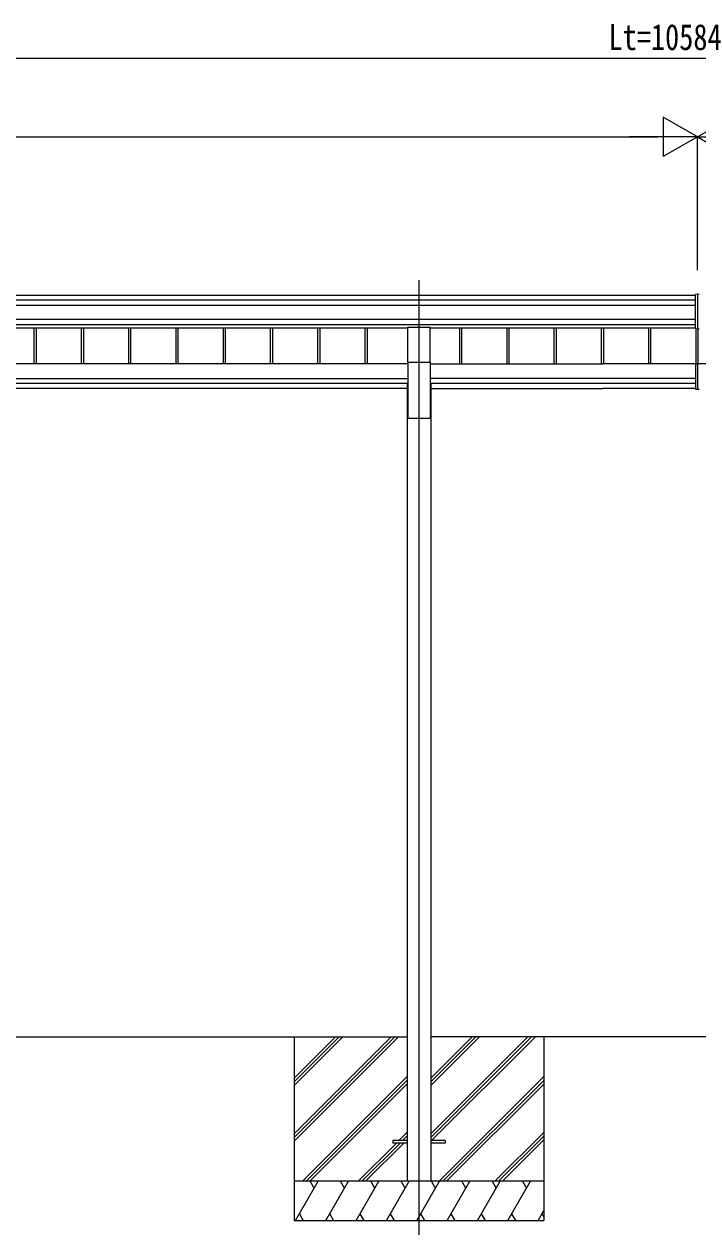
# Model space of a CAD drawing. Units: millimetres, scale not verified. Extents: x -12615 to 12615, y -8910 to 8910.
# Drawn here: x -3276 to -710, y -5851 to -1272 of the extents above; entities that cross this region are included whole.
import ezdxf
from ezdxf.enums import TextEntityAlignment as Align

# ---------------------------------------------------------------- set-up
doc = ezdxf.new("R2010")
doc.units = ezdxf.units.MM
doc.header["$LTSCALE"] = 30
for name, color, linetype in [('0-3_YKK_12', 2, 'Continuous'), ('0-4_YKK_13', 4, 'Continuous'), ('0-5_YKK_A1', 4, 'Continuous'), ('0-6_YKK_D', 6, 'Continuous')]:
    doc.layers.add(name, color=color, linetype=linetype)
doc.styles.add('ＭＳ ゴシック', font='')
doc.styles.get('ＭＳ ゴシック').set_extended_font_data('MS Gothic')

msp = doc.modelspace()

# ---------------------------------------------------------------- linework, layer by layer
at = {"layer": '0-3_YKK_12'}
for p, q in [((-1772.69, -2247.11), (-1772.69, -2724.63)), ((-1772.69, -2724.63), (-1772.69, -5927.83))]:
    msp.add_line(p, q, dxfattribs=at)
at = {"layer": '0-4_YKK_13'}
for p, q in [((-712.79, -2300.48), (-720.29, -2300.99)), ((-720.29, -2430.88), (-720.29, -2300.99)), ((-705.29, -2300.99), (-712.79, -2300.48)), ((-712.79, -2300.48), (-712.79, -2431.38)), ((-1815.19, -2558.2), (-1815.19, -2424.99)), ((-1815.19, -2424.99), (-1730.19, -2424.99)), ((-1730.19, -2558.2), (-1730.19, -2424.99)), ((-1815.19, -2558.2), (-1730.19, -2558.2)), ((-720.29, -2566.96), (-720.29, -2661.57)), ((-715.29, -2565.96), (-719.29, -2565.96)), ((-712.79, -2564.9), (-712.79, -2662.08)), ((-720.29, -2661.58), (-712.79, -2662.08)), ((-712.79, -2662.08), (-705.29, -2661.58)), ((-1872.69, -5522.56), (-1872.69, -5531.56)), ((-1817.69, -5522.56), (-1872.69, -5522.56)), ((-1817.69, -5531.56), (-1872.69, -5531.56)), ((-1672.69, -5522.56), (-1727.69, -5522.56)), ((-1672.69, -5531.56), (-1727.69, -5531.56)), ((-1672.69, -5522.56), (-1672.69, -5531.56))]:
    msp.add_line(p, q, dxfattribs=at)
for points in [[(-720.29, -2430.88), (-712.79, -2431.38), (-705.29, -2430.88)], [(-715.29, -2565.94), (-715.29, -2565.37), (-715.29, -2564.92)]]:
    msp.add_lwpolyline(points, dxfattribs=at)
msp.add_ellipse((-719.29, -2566.96), major_axis=(0.909, 0.42), ratio=0.991593, start_param=1.1412323, end_param=2.7120287, dxfattribs=at)
at = {"layer": '0-5_YKK_A1'}
for p, q in [((-5916.79, -2303.14), (-1072.79, -2303.14)), ((-5900.79, -2321.7), (-1072.79, -2321.7)), ((-1072.79, -2303.14), (-720.29, -2303.14)), ((-1072.79, -2321.7), (-720.29, -2321.7)), ((-5900.79, -2341.64), (-1072.79, -2341.64)), ((-1072.79, -2341.64), (-720.29, -2341.64)), ((-5900.79, -2395.5), (-1072.79, -2395.5)), ((-5900.79, -2415.44), (-1072.79, -2415.44)), ((-1072.79, -2395.5), (-720.29, -2395.5)), ((-1072.79, -2415.44), (-720.29, -2415.44)), ((-4830.19, -2428.41), (-1815.19, -2428.41)), ((-3238.74, -2428.41), (-3238.74, -2564.91)), ((-3230.59, -2428.41), (-3230.59, -2564.91)), ((-3058.74, -2428.41), (-3058.74, -2564.91)), ((-3050.59, -2428.41), (-3050.59, -2564.91)), ((-2878.74, -2428.41), (-2878.74, -2564.91)), ((-2870.59, -2428.41), (-2870.59, -2564.91)), ((-2698.74, -2428.41), (-2698.74, -2564.91)), ((-2690.59, -2428.41), (-2690.59, -2564.91)), ((-2518.74, -2428.41), (-2518.74, -2564.91)), ((-2510.59, -2428.41), (-2510.59, -2564.91)), ((-2338.74, -2428.41), (-2338.74, -2564.91)), ((-2330.59, -2428.41), (-2330.59, -2564.91)), ((-2158.74, -2428.41), (-2158.74, -2564.91)), ((-2150.59, -2428.41), (-2150.59, -2564.91)), ((-1978.74, -2428.41), (-1978.74, -2564.91)), ((-1970.59, -2428.41), (-1970.59, -2564.91)), ((-1730.19, -2428.41), (-1072.79, -2428.41)), ((-1618.74, -2428.41), (-1618.74, -2564.91)), ((-1610.59, -2428.41), (-1610.59, -2564.91)), ((-1438.74, -2428.41), (-1438.74, -2564.91)), ((-1430.59, -2428.41), (-1430.59, -2564.91)), ((-1258.74, -2428.41), (-1258.74, -2564.91)), ((-1250.59, -2428.41), (-1250.59, -2564.91)), ((-1078.74, -2428.41), (-1078.74, -2564.91)), ((-1072.79, -2428.38), (-720.29, -2428.38)), ((-1070.59, -2428.38), (-1070.59, -2564.91)), ((-898.84, -2428.38), (-898.84, -2564.91)), ((-890.69, -2428.38), (-890.69, -2564.91)), ((-718.84, -2430.98), (-718.84, -2564.91)), ((-710.69, -2431.24), (-710.69, -2564.91)), ((-1815.19, -2558.2), (-1815.19, -2771.51)), ((-1730.19, -2558.2), (-1730.19, -2771.51)), ((-1815.19, -2564.91), (-4830.19, -2564.91)), ((-1730.19, -2564.91), (-1072.79, -2564.91)), ((304.71, -2564.91), (-1072.79, -2564.91)), ((-4830.19, -2620.4), (-1815.19, -2620.4)), ((-1815.19, -2640.13), (-4830.19, -2640.13)), ((-1817.89, -2642.51), (-1815.19, -2642.51)), ((-720.29, -2620.4), (-1730.19, -2620.4)), ((-720.29, -2640.13), (-1730.19, -2640.13)), ((-1727.49, -2642.51), (-1730.19, -2642.51)), ((-1817.89, -2658.53), (-4827.49, -2658.55)), ((-1727.49, -2658.54), (-1072.79, -2658.54)), ((-720.29, -2658.54), (-1072.79, -2658.54)), ((-1815.19, -2771.51), (-1730.19, -2771.51)), ((-1800.19, -2771.51), (-1745.19, -2771.51)), ((-4827.69, -5127.06), (-1817.69, -5127.06)), ((-2247.49, -5127.06), (-2247.49, -5827.06)), ((-2247.49, -5496.23), (-1878.31, -5127.06)), ((-2247.49, -5510.38), (-1864.17, -5127.06)), ((-2247.49, -5524.52), (-1850.03, -5127.06)), ((-2247.49, -5312.39), (-2062.16, -5127.06)), ((-2247.49, -5298.25), (-2076.3, -5127.06)), ((-2247.49, -5284.1), (-2090.45, -5127.06)), ((302.21, -5127.06), (-1727.69, -5127.06)), ((-1727.29, -5496.53), (-1357.81, -5127.06)), ((-1727.29, -5510.68), (-1343.67, -5127.06)), ((-1727.29, -5312.69), (-1541.66, -5127.06)), ((-1727.29, -5298.55), (-1555.8, -5127.06)), ((-1727.29, -5284.4), (-1569.95, -5127.06)), ((-1725.03, -5522.56), (-1329.53, -5127.06)), ((-1297.49, -5127.06), (-1297.49, -5827.06)), ((-2216.18, -5677.06), (-1817.69, -5278.57)), ((-2202.04, -5677.06), (-1817.69, -5292.71)), ((-2187.9, -5677.06), (-1817.69, -5306.85)), ((-1695.68, -5677.06), (-1297.49, -5278.87)), ((-1681.54, -5677.06), (-1297.49, -5293.01)), ((-1667.4, -5677.06), (-1297.49, -5307.15)), ((-1849.55, -5522.56), (-1817.69, -5490.7)), ((-1483.55, -5677.06), (-1297.49, -5491)), ((-2004.05, -5677.06), (-1858.55, -5531.56)), ((-1989.91, -5677.06), (-1844.41, -5531.56)), ((-1975.77, -5677.06), (-1830.27, -5531.56)), ((-1835.41, -5522.56), (-1817.69, -5504.84)), ((-1821.27, -5522.56), (-1817.69, -5518.98)), ((-1469.41, -5677.06), (-1297.49, -5505.14)), ((-1455.27, -5677.06), (-1297.49, -5519.28)), ((-1297.49, -5677.06), (-2247.49, -5677.06)), ((-2243.22, -5827.06), (-2156.61, -5677.06)), ((-2171.61, -5703.04), (-2186.62, -5677.06)), ((-2127.75, -5827.06), (-2041.14, -5677.06)), ((-2056.14, -5703.04), (-2071.14, -5677.06)), ((-2012.28, -5827.06), (-1925.67, -5677.06)), ((-1940.67, -5703.04), (-1955.68, -5677.06)), ((-1896.81, -5827.06), (-1810.2, -5677.06)), ((-1825.2, -5703.04), (-1840.2, -5677.06)), ((-1781.34, -5827.06), (-1694.73, -5677.06)), ((-1709.73, -5703.04), (-1724.73, -5677.06)), ((-1665.87, -5827.06), (-1579.26, -5677.06)), ((-1594.26, -5703.04), (-1609.26, -5677.06)), ((-1550.4, -5827.06), (-1463.79, -5677.06)), ((-1493.79, -5677.06), (-1478.79, -5703.04)), ((-1434.93, -5827.06), (-1348.32, -5677.06)), ((-1378.32, -5677.06), (-1363.32, -5703.04)), ((-2228.22, -5801.08), (-2213.22, -5827.06)), ((-2112.75, -5801.08), (-2097.75, -5827.06)), ((-1997.28, -5801.08), (-1982.28, -5827.06)), ((-1881.81, -5801.08), (-1866.81, -5827.06)), ((-1766.34, -5801.08), (-1751.34, -5827.06)), ((-1650.87, -5801.08), (-1635.87, -5827.06)), ((-1535.4, -5801.08), (-1520.4, -5827.06)), ((-1419.93, -5801.08), (-1404.93, -5827.06)), ((-1319.46, -5827.06), (-1297.49, -5789.02)), ((-1304.46, -5801.08), (-1297.49, -5813.14)), ((-2247.49, -5827.06), (-1297.49, -5827.06))]:
    msp.add_line(p, q, dxfattribs=at)
for points in [[(-1817.89, -2642.51), (-1817.89, -4902.06), (-1817.69, -5677.06)], [(-1727.49, -2642.51), (-1727.49, -4902.06), (-1727.69, -5677.06)]]:
    msp.add_lwpolyline(points, dxfattribs=at)
at = {"layer": '0-6_YKK_D'}
for p, q in [((-5854.79, -1401.19), (4429.31, -1401.19)), ((-712.69, -1701.19), (-842.6, -1626.19)), ((-842.6, -1626.19), (-842.6, -1776.19)), ((-712.69, -1701.19), (-582.79, -1626.19)), ((-5854.79, -1701.19), (-862.69, -1701.19)), ((-712.69, -1701.19), (-972.5, -1701.19)), ((-712.69, -1701.19), (-842.6, -1776.19)), ((-712.69, -2208.38), (-712.69, -1700.19)), ((-712.69, -2206.68), (-712.69, -1700.19)), ((-712.69, -1701.19), (-582.79, -1776.19)), ((-712.69, -1701.19), (-452.88, -1701.19))]:
    msp.add_line(p, q, dxfattribs=at)

# ---------------------------------------------------------------- texts
at = {"layer": '0-6_YKK_D', "style": 'ＭＳ ゴシック', "width": 0.8}
msp.add_text('Lt=10584', height=98.97, dxfattribs=at).set_placement((-1051.14, -1400.19), align=Align.BOTTOM_LEFT)

doc.saveas('drawing.dxf')
